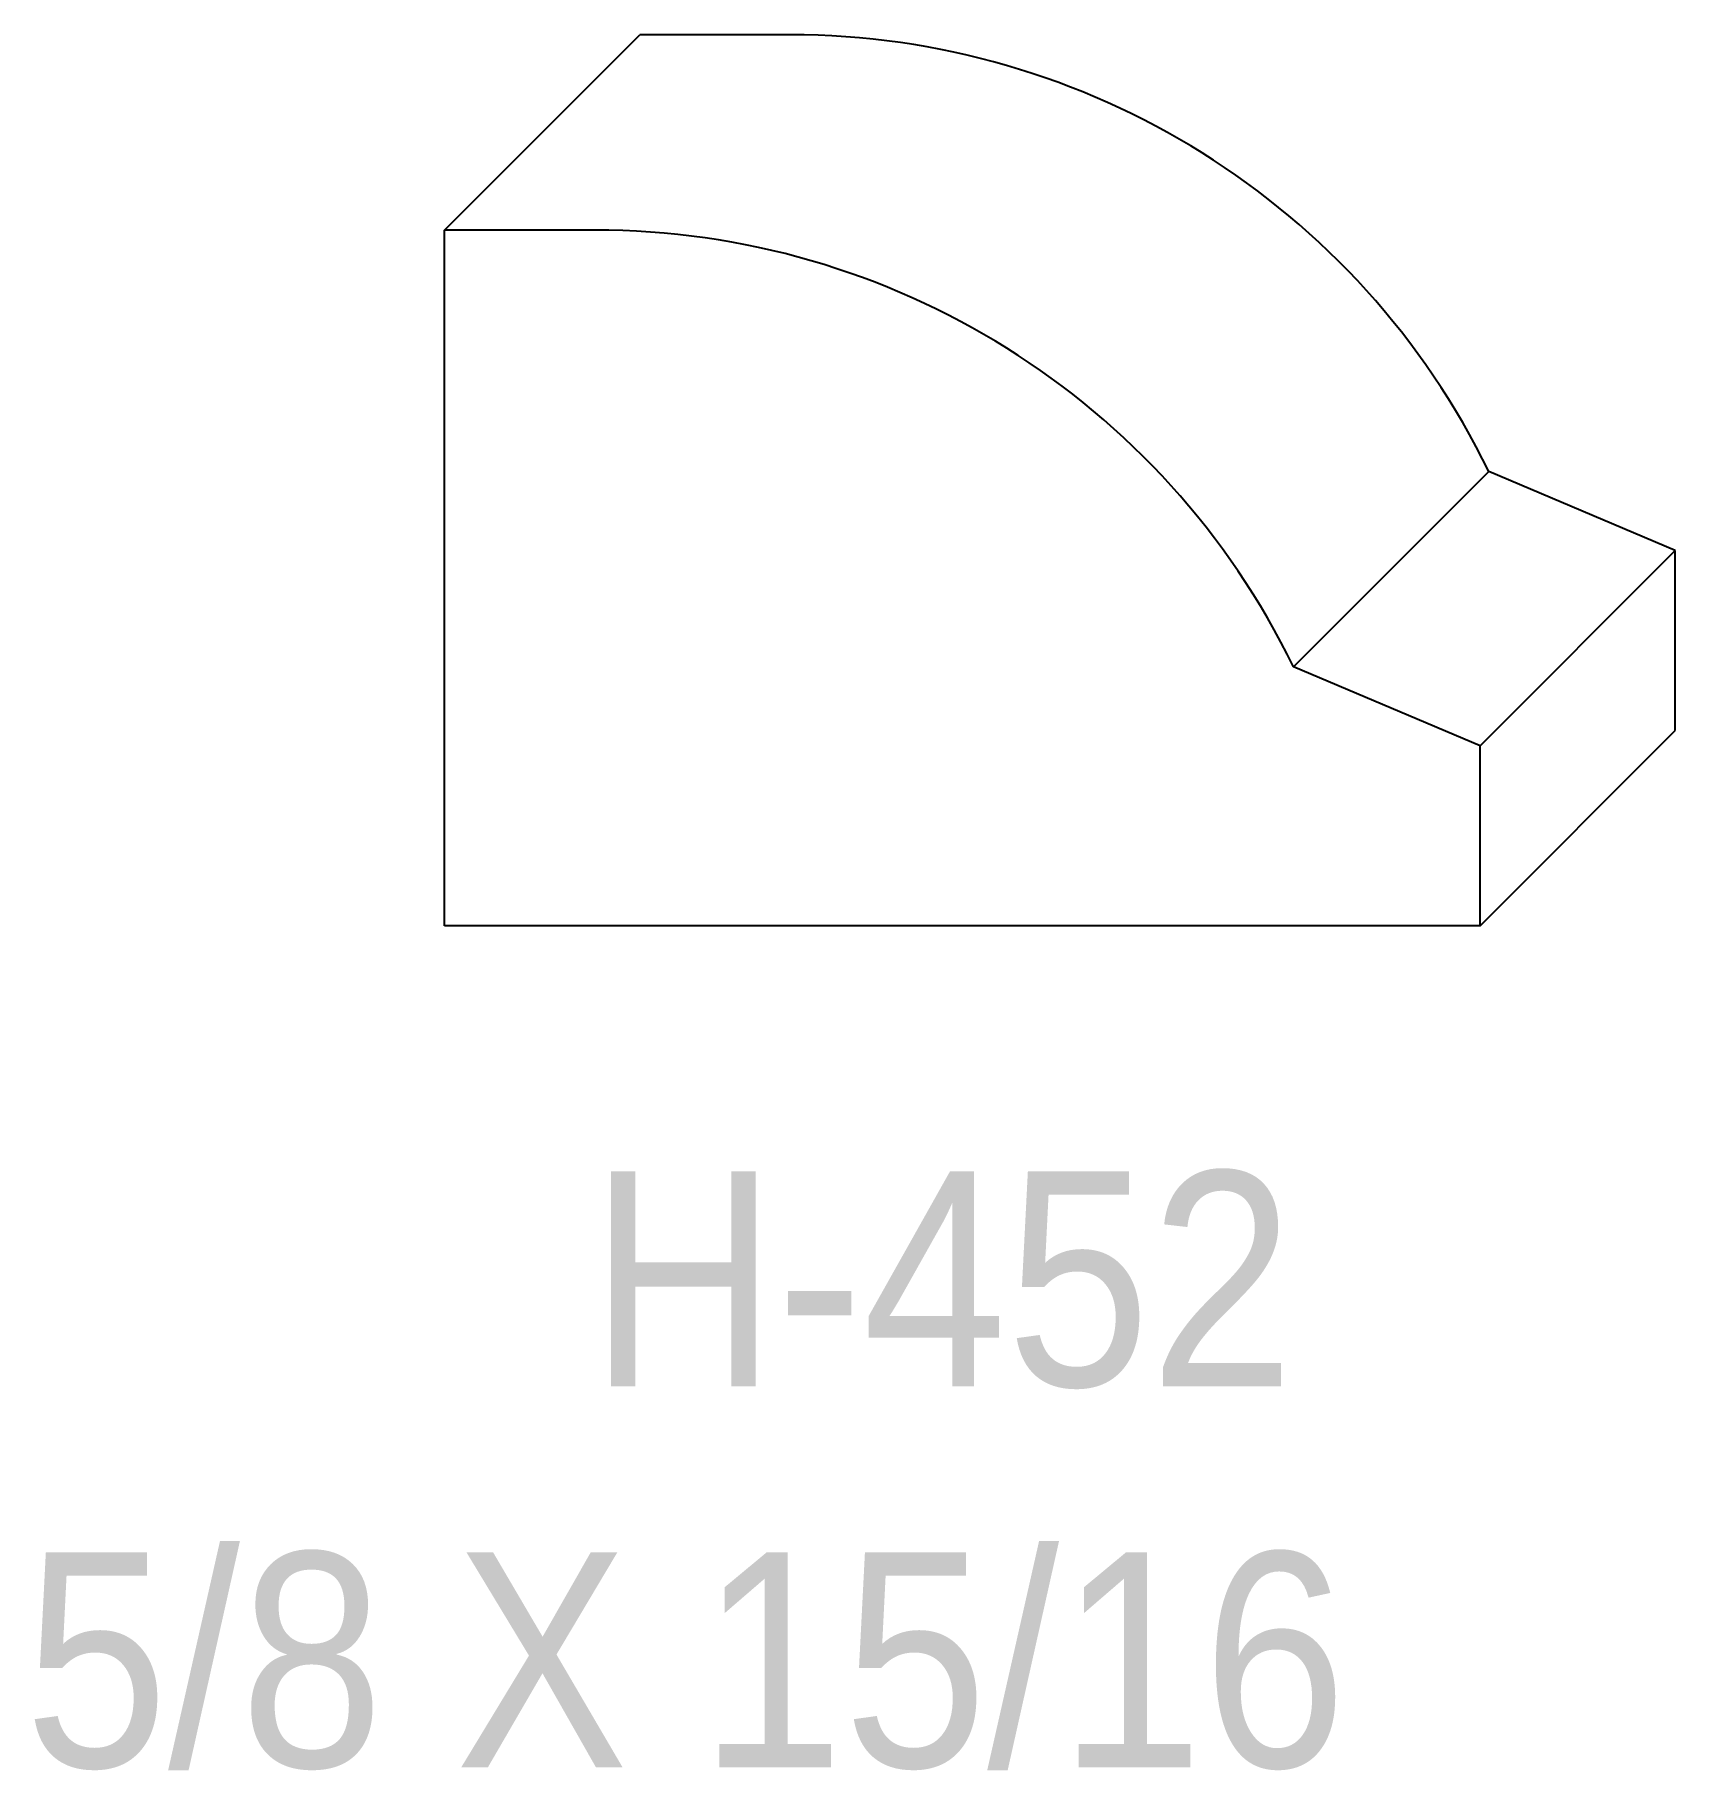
# Model space of a CAD drawing. Extents: x 98.56 to 100.05, y 129.32 to 130.89.
import ezdxf

# ---------------------------------------------------------------- set-up
doc = ezdxf.new("R2010")
doc.units = 0
doc.header["$LTSCALE"] = 5
doc.layers.add('PROFILE', color=7, linetype='CONTINUOUS')
doc.styles.add('TXT', font='TXT', dxfattribs={"height": 3.5})

msp = doc.modelspace()

# ---------------------------------------------------------------- linework, layer by layer
at = {"layer": 'PROFILE', "color": 1, "linetype": 'CONTINUOUS'}
for p, q in [((98.9313, 130.709), (99.108, 130.8858)), ((99.2443, 130.8858), (99.108, 130.8858)), ((99.0675, 130.709), (98.9313, 130.709)), ((98.9313, 130.0793), (98.9313, 130.709)), ((99.6997, 130.3138), (99.8765, 130.4906)), ((100.0453, 130.4191), (99.8765, 130.4906)), ((99.8686, 130.2424), (100.0453, 130.4191)), ((100.0453, 130.2561), (100.0453, 130.4191)), ((99.8686, 130.2424), (99.6997, 130.3138)), ((99.8686, 130.0793), (100.0453, 130.2561)), ((99.8686, 130.0793), (99.8686, 130.2424)), ((99.8686, 130.0793), (98.9313, 130.0793))]:
    msp.add_line(p, q, dxfattribs=at)
for centre, major_axis, start_param, end_param in [((99.2443, 130.1825), (0.7032, 0), 0.453389, 1.570796), ((99.0675, 130.0058), (0, 0.7032), -1.117407, 0)]:
    msp.add_ellipse(centre, major_axis=major_axis, ratio=1, start_param=start_param, end_param=end_param, dxfattribs=at)

# ---------------------------------------------------------------- texts
at = {"layer": 'PROFILE', "color": 1, "linetype": 'CONTINUOUS', "style": 'TXT', "width": 0.9}
for s, height, p in [('H-452', 0.19439, (99.0629, 129.6628)), ('5/8 X 15/16', 0.194395, (98.551, 129.318))]:
    msp.add_text(s, height=height, dxfattribs=at).set_placement(p)

doc.saveas('drawing.dxf')
